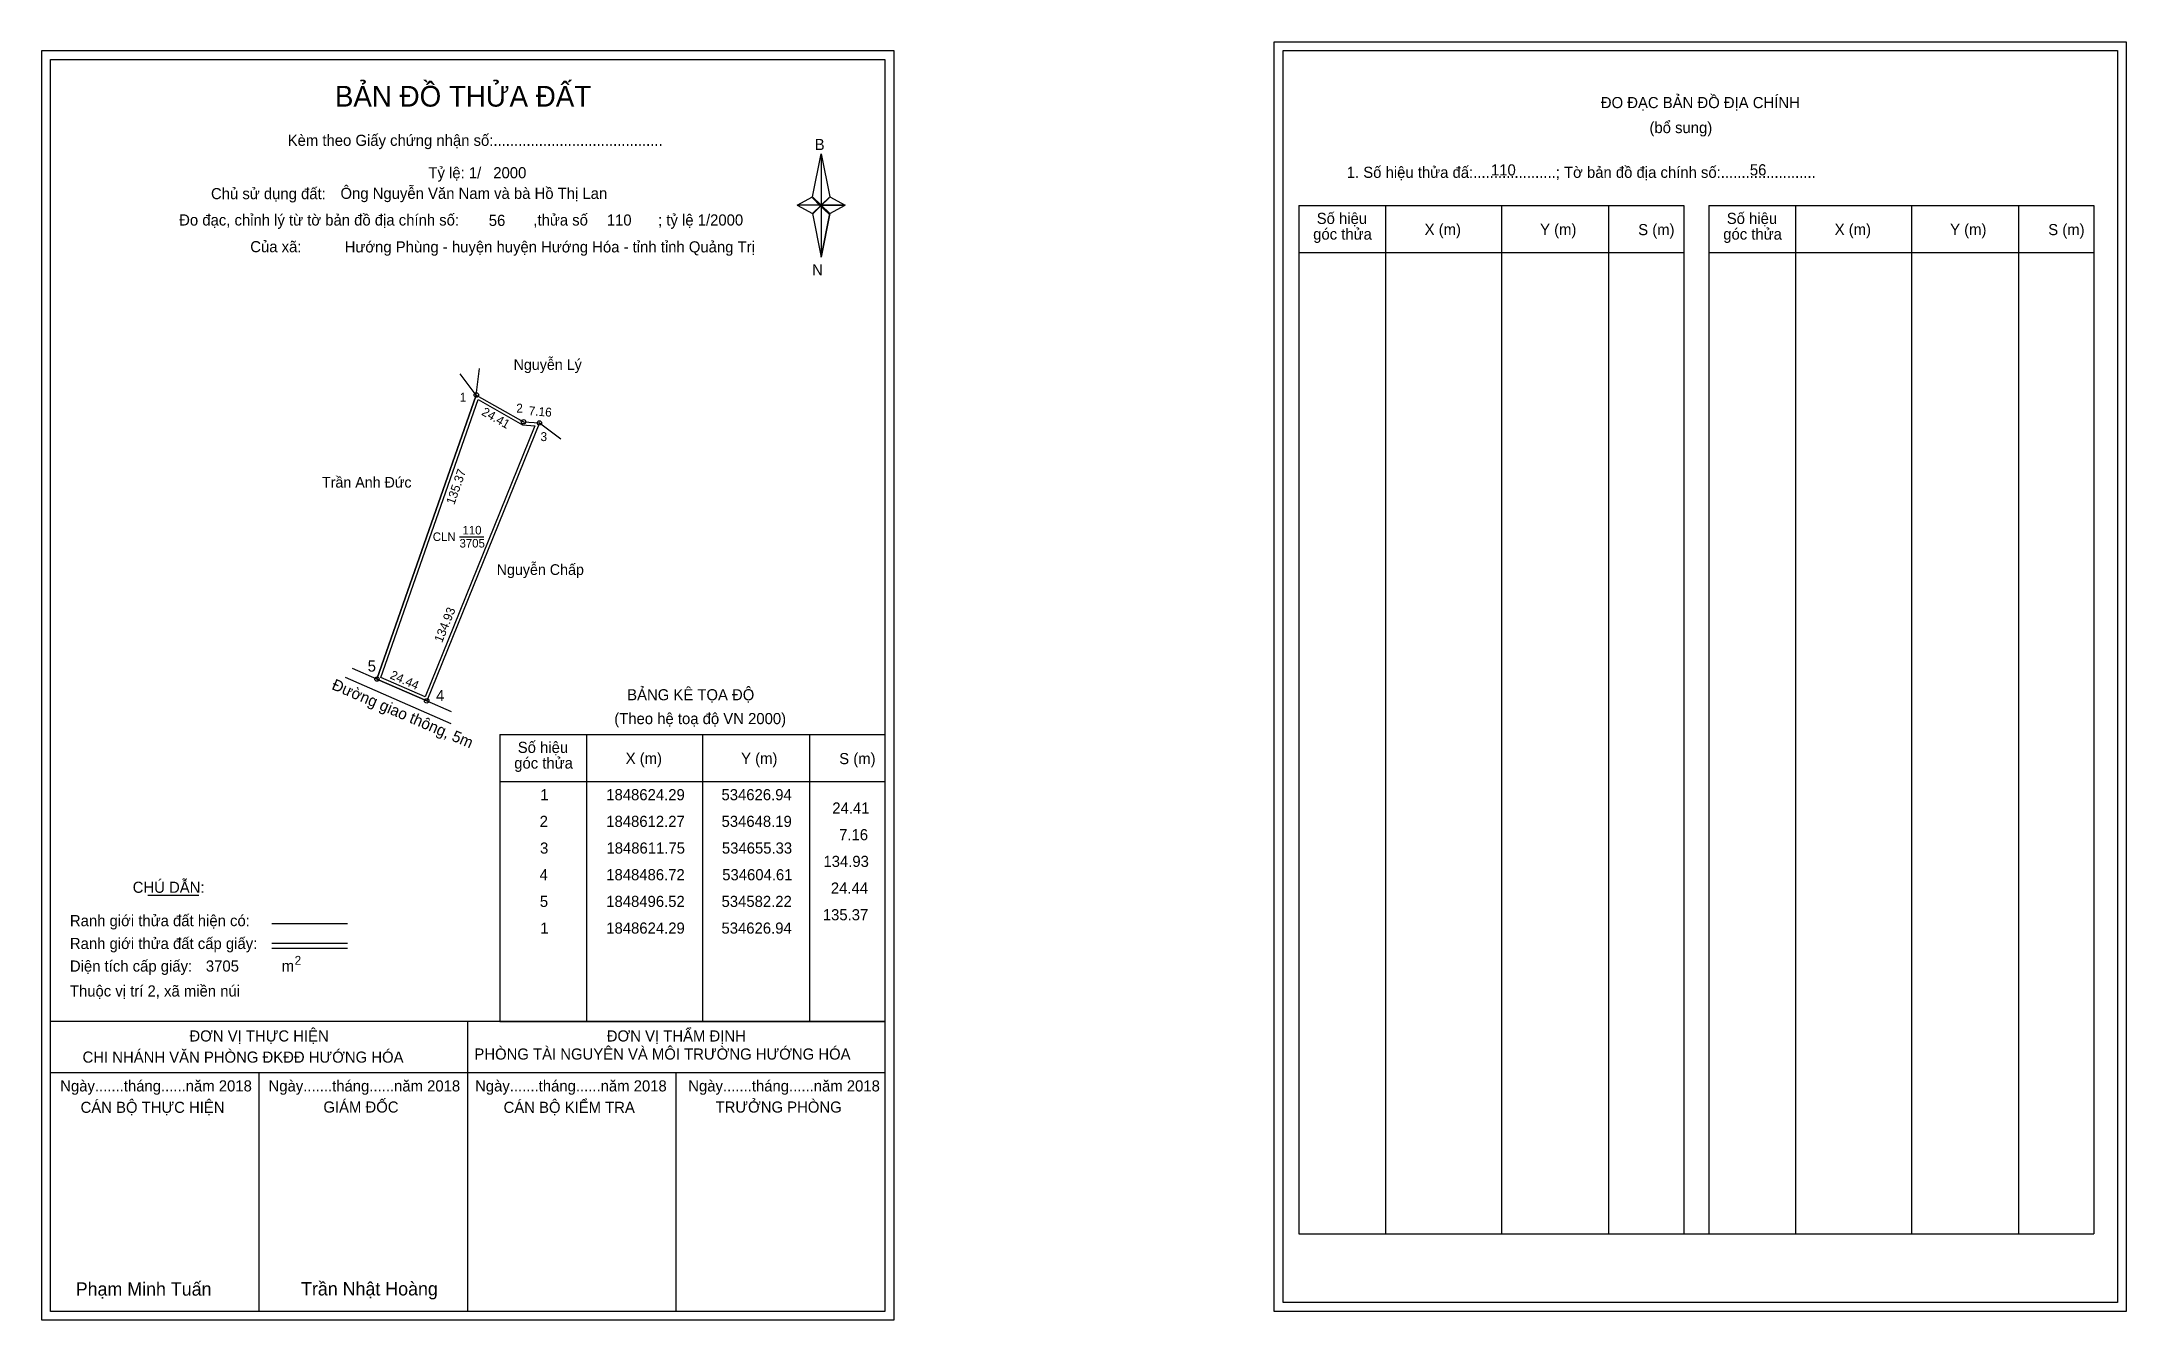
# Model space of a CAD drawing. Extents: x 534431 to 535369, y 1848208 to 1848783.
import ezdxf

# ---------------------------------------------------------------- set-up
doc = ezdxf.new("R2010")
doc.units = 0
for name, color, linetype in [('Level 1', 7, 'Continuous'), ('Level 10', 7, 'Continuous'), ('Level 11', 7, 'Continuous'), ('Level 13', 7, 'Continuous'), ('Level 27', 7, 'Continuous'), ('Level 3', 7, 'Continuous'), ('Level 49', 7, 'Continuous'), ('Level 53', 7, 'Continuous'), ('Level 55', 7, 'Continuous'), ('Level 6', 7, 'Continuous'), ('Level 60', 7, 'Continuous'), ('Level 63', 7, 'Continuous'), ('Level 8', 7, 'Continuous'), ('Level 9', 7, 'Continuous')]:
    doc.layers.add(name, color=color, linetype=linetype)

msp = doc.modelspace()

# ---------------------------------------------------------------- linework, layer by layer
at = {"layer": 'Level 1'}
for p, q in [((534990.01, 1848779.23), (534990.01, 1848779.23)), ((534435.37, 1848775.23), (534435.37, 1848775.23)), ((534778.21, 1848713.47), (534782.15, 1848732.75)), ((534782.15, 1848732.75), (534782.15, 1848709.7)), ((534782.15, 1848732.75), (534786.08, 1848713.47)), ((534771.32, 1848709.7), (534778.21, 1848713.47)), ((534778.21, 1848713.47), (534782.15, 1848709.7)), ((534781.85, 1848709.26), (534778.21, 1848713.03)), ((534785.79, 1848713.03), (534781.85, 1848709.26)), ((534781.85, 1848709.26), (534785.79, 1848713.03)), ((534786.08, 1848713.47), (534782.15, 1848709.7)), ((534782.15, 1848709.7), (534778.21, 1848706.02)), ((534781.85, 1848709.26), (534778.21, 1848705.58)), ((534778.21, 1848705.58), (534781.85, 1848709.26)), ((534778.21, 1848706.02), (534782.15, 1848686.3)), ((534785.79, 1848705.58), (534781.85, 1848709.26)), ((534782.15, 1848709.7), (534782.15, 1848686.3)), ((534782.15, 1848709.7), (534792.97, 1848709.7)), ((534782.15, 1848709.7), (534786.08, 1848706.02)), ((534786.08, 1848706.02), (534782.15, 1848686.3)), ((534786.08, 1848706.02), (534792.97, 1848709.7)), ((534997.08, 1848709.52), (535170.28, 1848709.52)), ((535036.26, 1848246.99), (535036.26, 1848709.52)), ((535088.4, 1848246.99), (535088.4, 1848709.52)), ((535136.35, 1848709.52), (535136.35, 1848246.99)), ((535170.28, 1848709.52), (535170.28, 1848246.99)), ((535181.59, 1848709.52), (535354.8, 1848709.52)), ((535220.77, 1848246.99), (535220.77, 1848709.52)), ((535272.92, 1848246.99), (535272.92, 1848709.52)), ((535320.86, 1848709.52), (535320.86, 1848246.99)), ((535354.8, 1848709.52), (535354.8, 1848246.99)), ((534997.08, 1848688.47), (535170.28, 1848688.47)), ((535181.59, 1848688.47), (535354.8, 1848688.47)), ((534637.56, 1848471.58), (534810.76, 1848471.58)), ((534676.74, 1848342.53), (534676.74, 1848471.58)), ((534728.88, 1848342.53), (534728.88, 1848471.58)), ((534776.82, 1848471.58), (534776.82, 1848342.53)), ((534637.56, 1848450.52), (534810.76, 1848450.52)), ((534479.2, 1848399.36), (534502.01, 1848399.36)), ((534534.93, 1848386.55), (534568.96, 1848386.55)), ((534534.93, 1848377.66), (534568.96, 1848377.66)), ((534534.93, 1848375.47), (534568.96, 1848375.47)), ((534649.02, 1848342.53), (534435.36, 1848342.53)), ((534810.76, 1848342.53), (534601.08, 1848342.53)), ((534623.06, 1848212.08), (534623.06, 1848342.53)), ((534637.56, 1848342.52), (534810.76, 1848342.52)), ((534810.76, 1848319.43), (534435.36, 1848319.43)), ((534529.21, 1848212.08), (534529.21, 1848319.43)), ((534716.91, 1848212.08), (534716.91, 1848319.43)), ((534997.08, 1848246.99), (535354.8, 1848246.99)), ((535365.41, 1848216.08), (535365.41, 1848216.08)), ((534810.76, 1848212.08), (534810.76, 1848212.08))]:
    msp.add_line(p, q, dxfattribs=at)
for points in [[(534778.21, 1848713.47), (534782.15, 1848732.75), (534782.15, 1848709.7)], [(534782.15, 1848709.7), (534786.08, 1848713.47), (534792.97, 1848709.7)], [(534771.32, 1848709.7), (534778.21, 1848706.02), (534782.15, 1848709.7)], [(534782.15, 1848709.7), (534782.15, 1848686.3), (534786.08, 1848706.02)]]:
    msp.add_lwpolyline(points, close=True, dxfattribs=at)
at = {"layer": 'Level 10'}
for p, q in [((534626.94, 1848624.29), (534582.22, 1848496.52)), ((534582.22, 1848496.52), (534604.61, 1848486.72))]:
    msp.add_line(p, q, dxfattribs=at)
for points in [[(534655.33, 1848611.75), (534604.61, 1848486.72), (534582.22, 1848496.52), (534626.94, 1848624.29), (534648.19, 1848612.27)], [(534653.31, 1848610.49), (534603.85, 1848488.58), (534583.97, 1848497.28), (534627.71, 1848622.25), (534647.77, 1848610.9)]]:
    msp.add_lwpolyline(points, close=True, dxfattribs=at)
at = {"layer": 'Level 11'}
for centre in [(534626.94, 1848624.29), (534648.19, 1848612.27), (534655.33, 1848611.75), (534655.33, 1848611.75), (534582.22, 1848496.52), (534604.61, 1848486.72)]:
    msp.add_circle(centre, 1, dxfattribs=at)
at = {"layer": 'Level 27'}
for p, q in [((534626.94, 1848624.29), (534628.33, 1848636.21)), ((534626.94, 1848624.29), (534619.71, 1848633.87)), ((534655.33, 1848611.75), (534664.94, 1848604.56)), ((534582.22, 1848496.52), (534571.23, 1848501.33)), ((534604.61, 1848486.72), (534615.6, 1848481.91))]:
    msp.add_line(p, q, dxfattribs=at)
at = {"layer": 'Level 3'}
for p, q in [((534997.08, 1848709.52), (534997.08, 1848246.99)), ((535181.59, 1848709.52), (535181.59, 1848246.99)), ((534637.56, 1848471.58), (534637.56, 1848342.53))]:
    msp.add_line(p, q, dxfattribs=at)
at = {"layer": 'Level 6'}
msp.add_line((534567.91, 1848497.34), (534615.54, 1848476.48), dxfattribs=at)
at = {"layer": 'Level 63'}
for points in [[(534431.36, 1848779.23), (534814.76, 1848779.23), (534814.76, 1848208.08), (534431.36, 1848208.08)], [(534986.02, 1848783.23), (535369.42, 1848783.23), (535369.42, 1848212.08), (534986.02, 1848212.08)], [(534990.02, 1848779.23), (535365.42, 1848779.23), (535365.42, 1848216.08), (534990.02, 1848216.08)], [(534435.36, 1848775.23), (534810.76, 1848775.23), (534810.76, 1848212.08), (534435.36, 1848212.08)]]:
    msp.add_lwpolyline(points, close=True, dxfattribs=at)
at = {"layer": 'Level 9'}
msp.add_line((534619.36, 1848560.56), (534630.36, 1848560.56), dxfattribs=at)

# ---------------------------------------------------------------- texts
at = {"layer": 'Level 1'}
for s, height, p in [('BẢN ĐỒ THỬA ĐẤT', 9.3313, (534563.3, 1848754.04)), ('ĐO ĐẠC BẢN ĐỒ ĐỊA CHÍNH', 5, (535132.97, 1848753.35)), ('(bổ sung)', 5, (535154.85, 1848742.11)), ('Kèm theo Giấy chứng nhận số:.........................................', 5, (534542.06, 1848736.38)), ('B', 5, (534779.23, 1848734.5)), ('1. Số hiệu thửa đấ:....................; Tờ bản đồ địa chính số:.......................', 5, (535018.63, 1848721.99)), ('Chủ sử dụng đất:', 5, (534507.54, 1848712.4)), ('Đo đạc, chỉnh lý từ tờ bản đồ địa chính số:                  ,thửa số                 ; tỷ lệ 1/2000', 5, (534493.23, 1848700.54)), ('Số hiệu', 5, (535005.11, 1848701.26)), ('X (m)', 5, (535053.67, 1848696.31)), ('Y (m)', 5, (535105.63, 1848696.31)), ('S (m)', 5, (535149.78, 1848696.21)), ('Số hiệu', 5, (535189.63, 1848701.26)), ('X (m)', 5, (535238.19, 1848696.31)), ('Y (m)', 5, (535290.14, 1848696.31)), ('S (m)', 5, (535334.3, 1848696.21)), ('Của xã:', 5, (534525.22, 1848688.54)), ('góc thửa', 5, (535003.52, 1848694.2)), ('góc thửa', 5, (535188.04, 1848694.2)), ('N', 5, (534778.03, 1848678.16)), ('BẢNG KÊ TỌA ĐỘ', 5, (534694.82, 1848486.98)), ('(Theo hệ toạ độ VN 2000)', 5, (534689.02, 1848476.26)), ('Số hiệu', 5, (534645.59, 1848463.31)), ('góc thửa', 5, (534644, 1848456.25)), ('X (m)', 5, (534694.15, 1848458.36)), ('Y (m)', 5, (534746.1, 1848458.36)), ('S (m)', 5, (534790.26, 1848458.26)), ('CHÚ DẪN:', 5, (534472.32, 1848400.37)), ('Ranh giới thửa đất hiện có:', 5, (534444.06, 1848385.37)), ('Ranh giới thửa đất cấp giấy:', 5, (534444.06, 1848375.09)), ('Diện tích cấp giấy:', 5, (534444.06, 1848364.93)), ('m', 5, (534539.37, 1848364.97)), ('2', 4, (534545.17, 1848367.99)), ('Thuộc vị trí 2, xã miền núi', 5, (534444.06, 1848353.73)), ('ĐƠN VỊ THỰC HIỆN', 5, (534497.83, 1848333.49)), ('ĐƠN VỊ THẨM ĐỊNH', 5, (534685.64, 1848333.49)), ('CHI NHÁNH VĂN PHÒNG ĐKĐĐ HƯỚNG HÓA', 5, (534449.75, 1848323.97)), ('PHÒNG TÀI NGUYÊN VÀ MÔI TRƯỜNG HƯỚNG HÓA', 5, (534626.09, 1848325.35)), ('Ngày.......tháng......năm 2018', 5, (534439.7, 1848311.02)), ('CÁN BỘ THỰC HIỆN', 5, (534448.86, 1848301.39)), ('Ngày.......tháng......năm 2018', 5, (534533.44, 1848311.02)), ('GIÁM ĐỐC', 5, (534558.13, 1848301.51)), ('Ngày.......tháng......năm 2018', 5, (534626.39, 1848311.02)), ('CÁN BỘ KIỂM TRA', 5, (534639.21, 1848301.39)), ('Ngày.......tháng......năm 2018', 5, (534722.31, 1848311.02)), ('TRƯỞNG PHÒNG', 5, (534734.59, 1848301.51)), ('Phạm Minh Tuấn', 6, (534446.68, 1848219.16)), ('Trần Nhật Hoàng', 6, (534548.07, 1848219.26))]:
    msp.add_text(s, height=height, dxfattribs=at).set_placement(p)
at = {"layer": 'Level 11'}
msp.add_text('Tỷ lệ: 1/', height=5, dxfattribs=at).set_placement((534605.38, 1848721.76))
at = {"layer": 'Level 13'}
for s, p in [('CLN', (534607.34, 1848558.64)), ('110', (534620.71, 1848561.58)), ('3705', (534619.37, 1848555.7))]:
    msp.add_text(s, height=3.84, dxfattribs=at).set_placement(p)
at = {"layer": 'Level 49'}
for s, rotation, p in [('24.41', 330.50546, (534628.95, 1848615.57)), ('7.16', 355.83455, (534650.37, 1848615.25)), ('135.37', 70.70975, (534617.02, 1848574.69)), ('134.93', 67.91944, (534611.53, 1848512.63)), ('24.44', 336.36123, (534587.75, 1848496.94))]:
    msp.add_text(s, height=4, rotation=rotation, dxfattribs=at).set_placement(p)
at = {"layer": 'Level 53'}
for s, p in [('1', (534655.75, 1848442.02)), ('1848624.29', (534685.42, 1848442.02)), ('534626.94', (534737.27, 1848442.02)), ('24.41', (534787.13, 1848436.02)), ('2', (534655.45, 1848430.02)), ('1848612.27', (534685.42, 1848430.02)), ('534648.19', (534737.3, 1848430.02)), ('7.16', (534790.2, 1848424.02)), ('3', (534655.61, 1848418.02)), ('1848611.75', (534685.5, 1848418.02)), ('534655.33', (534737.45, 1848418.02)), ('4', (534655.43, 1848406.02)), ('1848486.72', (534685.41, 1848406.02)), ('534604.61', (534737.6, 1848406.02)), ('134.93', (534783.14, 1848412.02)), ('24.44', (534786.48, 1848400.02)), ('5', (534655.54, 1848394.02)), ('1848496.52', (534685.41, 1848394.02)), ('534582.22', (534737.3, 1848394.02)), ('135.37', (534782.86, 1848388.02)), ('1', (534655.75, 1848382.02)), ('1848624.29', (534685.42, 1848382.02)), ('534626.94', (534737.27, 1848382.02))]:
    msp.add_text(s, height=5, dxfattribs=at).set_placement(p)
at = {"layer": 'Level 55'}
for s, height, p in [('255', 0.22, (534626.71, 1848624.07)), ('255', 0.22, (534626.71, 1848624.07)), ('1', 0.8, (534626.72, 1848624.29)), ('78', 0.22, (534626.79, 1848624.07)), ('2', 0.8, (534647.92, 1848612.27)), ('78', 0.22, (534648.04, 1848612.05)), ('124', 0.22, (534655.09, 1848611.53)), ('3', 0.8, (534655.08, 1848611.75)), ('78', 0.22, (534655.18, 1848611.53)), ('255', 0.22, (534581.99, 1848496.3)), ('255', 0.22, (534581.99, 1848496.3)), ('5', 0.8, (534581.96, 1848496.52)), ('0', 0.22, (534582.14, 1848496.3)), ('0', 0.22, (534582.14, 1848496.3)), ('4', 0.8, (534604.33, 1848486.72)), ('124', 0.22, (534604.37, 1848486.5)), ('0', 0.22, (534604.53, 1848486.5)), ('0', 0.22, (534604.53, 1848486.5))]:
    msp.add_text(s, height=height, dxfattribs=at).set_placement(p)
at = {"layer": 'Level 6'}
for s, p in [('2000', (534634.57, 1848721.8)), ('110', (535083.53, 1848723.07)), ('56', (535200.02, 1848723.11)), ('Ông Nguyễn Văn Nam và bà Hồ Thị Lan', (534565.81, 1848712.53)), ('56', (534632.55, 1848700.36)), ('110', (534685.65, 1848700.52)), (' Hướng Phùng - huyện huyện Hướng Hóa - tỉnh tỉnh Quảng Trị', (534565.84, 1848688.45)), ('3705', (534505.25, 1848364.94))]:
    msp.add_text(s, height=5, dxfattribs=at).set_placement(p)
at = {"layer": 'Level 60'}
for s, p in [('Nguyễn Lý', (534643.71, 1848635.6)), ('Trần Anh Đức', (534557.48, 1848582.64)), ('Nguyễn Chấp', (534636.1, 1848543.38))]:
    msp.add_text(s, height=4.8, dxfattribs=at).set_placement(p)
at = {"layer": 'Level 8'}
msp.add_text('Đường giao thông, 5m', height=5.0699, rotation=336.79878, dxfattribs=at).set_placement((534561.5, 1848492.12))
at = {"layer": 'Level 9'}
for s, height, p in [('1', 4, (534619.5, 1848621.3)), ('2', 4, (534644.93, 1848616.4)), ('3', 4, (534655.81, 1848603.58)), ('5', 5, (534578.06, 1848499.89)), ('4', 5, (534608.82, 1848486.63))]:
    msp.add_text(s, height=height, dxfattribs=at).set_placement(p)

doc.saveas('drawing.dxf')
